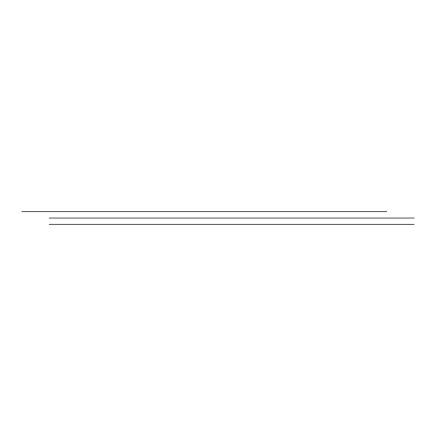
<?xml version="1.0" encoding="UTF-8"?>
<svg xmlns="http://www.w3.org/2000/svg" width="436" height="436" viewBox="0 0 436 436"><rect width="100%" height="100%" fill="white"/><g stroke="black" fill="none" stroke-linecap="round" stroke-linejoin="round"><path stroke-width="0.65" d="M21.8 211.733L386.83 211.733M49.17 218.044L414.2 218.044M49.17 224.268L414.2 224.268"/></g></svg>
